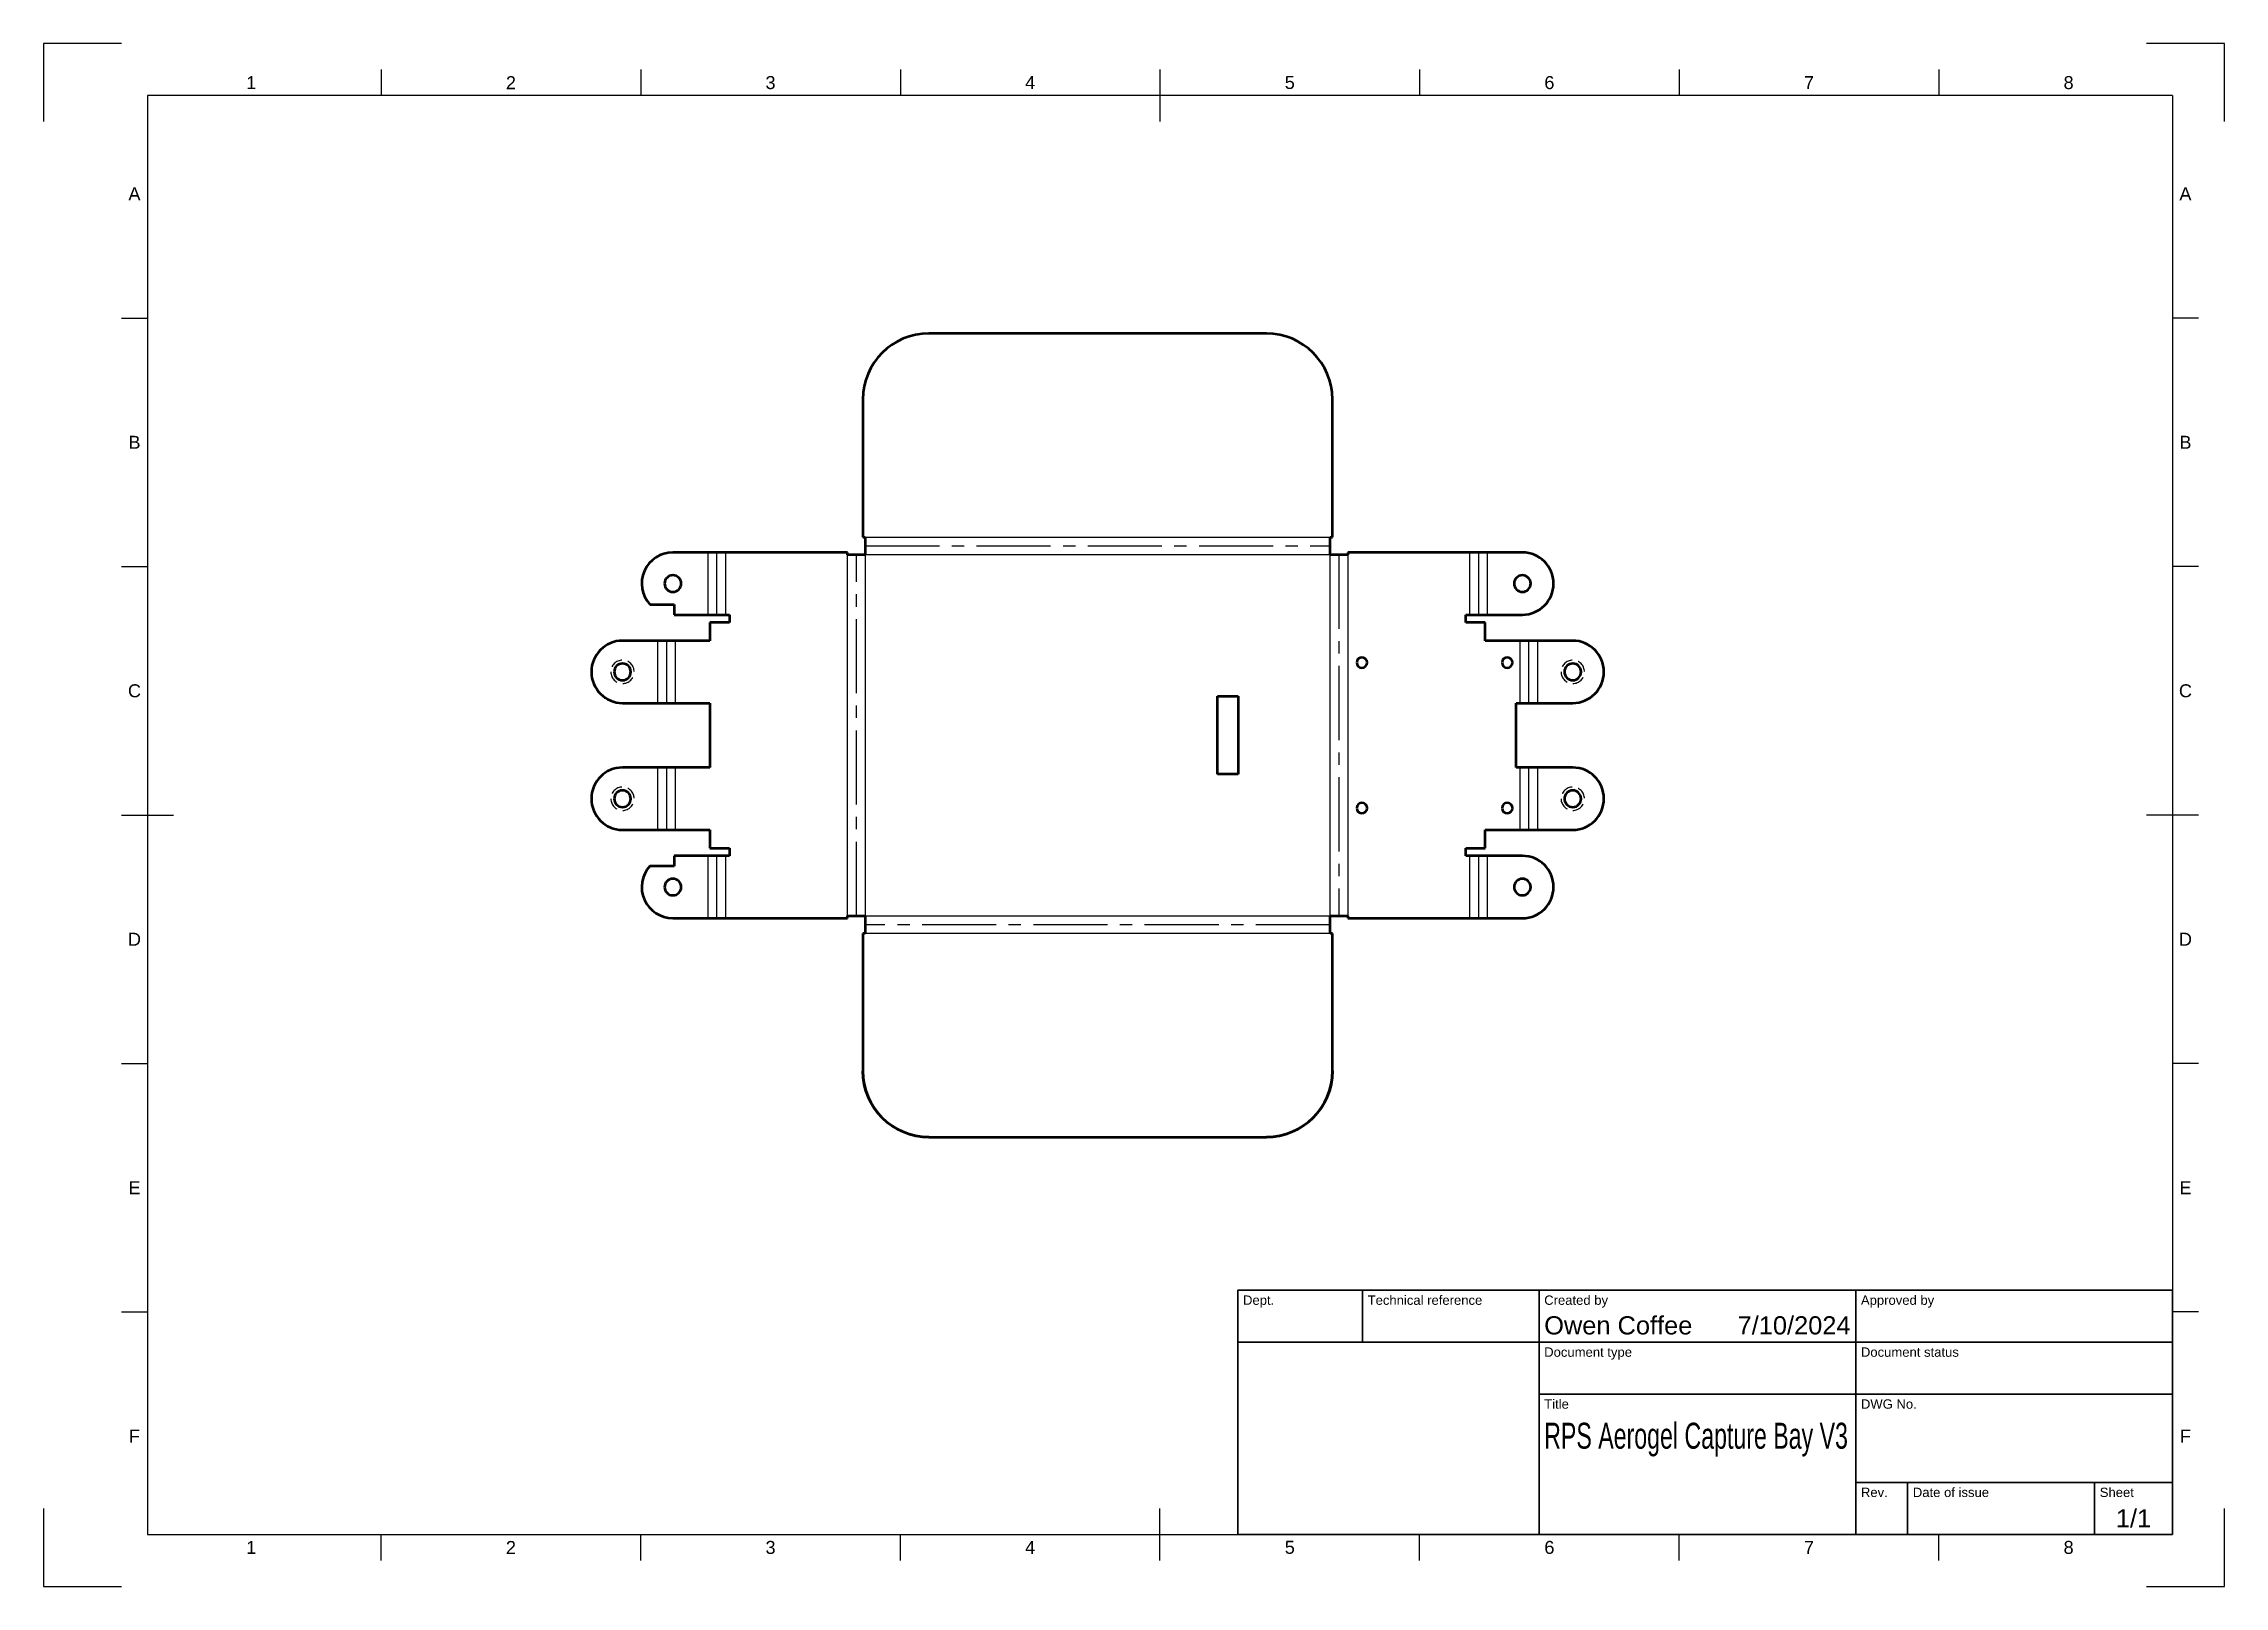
# Model space of a CAD drawing. Header units: millimetres. Extents: x 0 to 420, y 0 to 297.
import ezdxf
from ezdxf.enums import TextEntityAlignment as Align

# ---------------------------------------------------------------- set-up
doc = ezdxf.new("R2010")
doc.units = ezdxf.units.MM
doc.header["$LTSCALE"] = 0.75
doc.linetypes.add('CENTER2', pattern=[28.575, 19.05, -3.175, 3.175, -3.175])
doc.linetypes.add('HIDDEN2', pattern=[4.7625, 3.175, -1.5875])
for name, color, linetype, lineweight in [('Bend Center', 7, 'CENTER2', 25), ('BORDER', 7, 'Continuous', 25), ('Hidden', 7, 'HIDDEN2', 25), ('TITLEBLOCK', 7, 'Continuous', 35), ('Visible', 7, 'Continuous', 50), ('Visible Narrow', 7, 'Continuous', 25)]:
    doc.layers.add(name, color=color, linetype=linetype, lineweight=lineweight)
doc.styles.add('FusionTitle', font='arial.ttf')

# ---------------------------------------------------------------- blocks, each defined once
blk = doc.blocks.new('ISO_A3_SHEET')
at = {"layer": 'BORDER'}
for p, q in [((65, 292), (65, 287)), ((115, 292), (115, 287)), ((165, 292), (165, 287)), ((215, 292), (215, 282)), ((265, 292), (265, 287)), ((315, 292), (315, 287)), ((365, 292), (365, 287)), ((410, 287), (20, 287)), ((20, 287), (20, 10)), ((410, 287), (410, 10)), ((15, 244.16666), (20, 244.16666)), ((415, 244.16666), (410, 244.16666)), ((15, 196.33333), (20, 196.33333)), ((415, 196.33333), (410, 196.33333)), ((15, 148.5), (25, 148.5)), ((415, 148.5), (405, 148.5)), ((15, 100.66667), (20, 100.66667)), ((415, 100.66667), (410, 100.66667)), ((15, 52.83334), (20, 52.83334)), ((415, 52.83334), (410, 52.83334)), ((215, 5), (215, 15)), ((20, 10), (410, 10)), ((65, 5), (65, 10)), ((115, 5), (115, 10)), ((165, 5), (165, 10)), ((265, 5), (265, 10)), ((315, 5), (315, 10)), ((365, 5), (365, 10))]:
    blk.add_line(p, q, dxfattribs=at)
at = {"layer": 'Defpoints'}
for p, q in [((15, 297), (0, 297)), ((0, 297), (0, 282)), ((420, 297), (405, 297)), ((420, 282), (420, 297)), ((0, 15), (0, 0)), ((420, 0), (420, 15)), ((0, 0), (15, 0)), ((405, 0), (420, 0))]:
    blk.add_line(p, q, dxfattribs=at)
at = {"layer": 'BORDER', "style": 'FusionTitle'}
for s, p in [('1', (40, 289.5)), ('2', (90, 289.5)), ('3', (140, 289.5)), ('4', (190, 289.5)), ('5', (240, 289.5)), ('6', (290, 289.5)), ('7', (340, 289.5)), ('8', (390, 289.5)), ('A', (17.5, 268.08333)), ('A', (412.5, 268.08333)), ('B', (17.5, 220.25)), ('B', (412.5, 220.25)), ('C', (17.5, 172.41667)), ('C', (412.5, 172.41667)), ('D', (17.5, 124.58334)), ('D', (412.5, 124.58334)), ('E', (17.5, 76.75001)), ('E', (412.5, 76.75001)), ('F', (17.5, 28.91668)), ('F', (412.5, 28.91668)), ('1', (40, 7.5)), ('2', (90, 7.5)), ('3', (140, 7.5)), ('4', (190, 7.5)), ('5', (240, 7.5)), ('6', (290, 7.5)), ('7', (340, 7.5)), ('8', (390, 7.5))]:
    blk.add_text(s, height=2.5, dxfattribs=at).set_placement(p, align=Align.MIDDLE)
blk = doc.blocks.new('ISO_TITLEBLOCK')
at = {"layer": 'TITLEBLOCK'}
for p, q in [((0, 47), (-180, 47)), ((-180, 47), (-180, 0)), ((-156, 37), (-156, 47)), ((-122, 0), (-122, 47)), ((-61, 0), (-61, 47)), ((0, 0), (0, 47)), ((-180, 37), (0, 37)), ((-122, 27), (0, 27)), ((-61, 10), (0, 10)), ((-51, 0), (-51, 10)), ((-15, 0), (-15, 10)), ((-180, 0), (0, 0))]:
    blk.add_line(p, q, dxfattribs=at)
at = {"layer": 'TITLEBLOCK', "style": 'FusionTitle'}
for s, p in [('Dept.', (-179, 46)), ('Technical reference', (-155, 46)), ('Created by', (-121, 46)), ('Approved by', (-60, 46)), ('Document type', (-121, 36)), ('Document status', (-60, 36)), ('Title', (-121, 26)), ('DWG No.', (-60, 26)), ('Rev.', (-60, 9)), ('Date of issue', (-50, 9)), ('Sheet', (-14, 9))]:
    blk.add_text(s, height=1.8, dxfattribs=at).set_placement(p, align=Align.TOP_LEFT)
for tag, height, p in [('DEPT', 3.5, (-179, 42)), ('TECHNICAL_REFERENCE', 3.5, (-155, 42)), ('CREATED_BY', 3.5, (-121, 42)), ('APPROVED_BY', 3.5, (-60, 42)), ('DOCUMENT_TYPE', 3.5, (-121, 32)), ('DOCUMENT_STATUS', 3.5, (-60, 32)), ('TITLE_1', 5, (-121, 21.5)), ('TITLE_2', 5, (-121, 14)), ('TITLE_3', 5, (-121, 6.5)), ('DATE_OF_ISSUE', 3.5, (-50, 5))]:
    blk.add_attdef(tag, text='', height=height, dxfattribs=at).set_placement(p, align=Align.TOP_LEFT)
for tag, p in [('CREATED_DATE', (-62, 42)), ('APPROVED_DATE', (-0.99, 42))]:
    blk.add_attdef(tag, text='', height=3.5, dxfattribs=at).set_placement(p, align=Align.TOP_RIGHT)
for tag, height, p in [('DRAWING_NUMBER', 5, (-30.5, 19.75)), ('REV', 3.5, (-56, 4.85)), ('SHEET', 3.5, (-7.5, 4.85))]:
    blk.add_attdef(tag, text='', height=height, dxfattribs=at).set_placement(p, align=Align.TOP_CENTER)

msp = doc.modelspace()

# ---------------------------------------------------------------- linework, layer by layer
at = {"layer": 'Bend Center'}
for p, q in [((129.638271, 187.0554), (129.638271, 199.0554)), ((156.531191, 129.076061), (156.531191, 198.616061)), ((158.227651, 200.312521), (247.767651, 200.312521)), ((249.464111, 198.616061), (249.464111, 129.076061)), ((276.357031, 199.0554), (276.357031, 187.0554)), ((119.938271, 182.0554), (119.938271, 170.0554)), ((286.057031, 170.0554), (286.057031, 182.0554)), ((119.938271, 157.636721), (119.938271, 145.636721)), ((286.057031, 145.636721), (286.057031, 157.636721)), ((129.638271, 128.636721), (129.638271, 140.636721)), ((276.357031, 140.636721), (276.357031, 128.636721)), ((247.767651, 127.3796), (158.227651, 127.3796))]:
    msp.add_line(p, q, dxfattribs=at)
at = {"layer": 'Hidden', "extrusion": (0, 0, -1)}
for centre in [(-111.491811, 176.0554), (-294.503491, 176.0554), (-111.491811, 151.636721), (-294.503491, 151.636721)]:
    msp.add_circle(centre, 2.25, dxfattribs=at)
at = {"layer": 'Visible'}
for p, q in [((235.506991, 241.208981), (170.488311, 241.208981)), ((157.788311, 228.508981), (157.788311, 202.008981)), ((248.206991, 202.008981), (248.206991, 228.508981)), ((157.788311, 202.008981), (158.227651, 202.008981)), ((158.227651, 202.008981), (158.227651, 198.616061)), ((247.767651, 202.008981), (248.206991, 202.008981)), ((247.767651, 198.616061), (247.767651, 202.008981)), ((154.834731, 199.0554), (121.191811, 199.0554)), ((154.834731, 198.616061), (154.834731, 199.0554)), ((158.227651, 198.616061), (154.834731, 198.616061)), ((251.160571, 198.616061), (247.767651, 198.616061)), ((251.160571, 199.0554), (251.160571, 198.616061)), ((284.803491, 199.0554), (251.160571, 199.0554)), ((116.753008, 189.018443), (121.420992, 189.018443)), ((121.420992, 189.018443), (121.420992, 187.0554)), ((121.420992, 187.0554), (132.084731, 187.0554)), ((128.334731, 185.5554), (128.334731, 182.0554)), ((132.084731, 185.5554), (128.334731, 185.5554)), ((132.084731, 187.0554), (132.084731, 185.5554)), ((273.910571, 187.0554), (284.803491, 187.0554)), ((273.910571, 185.5554), (273.910571, 187.0554)), ((277.660571, 185.5554), (273.910571, 185.5554)), ((277.660571, 182.0554), (277.660571, 185.5554)), ((128.334731, 182.0554), (111.491811, 182.0554)), ((294.503491, 182.0554), (277.660571, 182.0554)), ((111.491811, 170.0554), (128.334731, 170.0554)), ((128.334731, 170.0554), (128.334731, 157.636721)), ((226.067651, 171.346061), (230.067651, 171.346061)), ((226.067651, 156.346061), (226.067651, 171.346061)), ((230.067651, 171.346061), (230.067651, 156.346061)), ((283.610571, 170.0554), (294.503491, 170.0554)), ((283.610571, 157.636721), (283.610571, 170.0554)), ((128.334731, 157.636721), (111.491811, 157.636721)), ((230.067651, 156.346061), (226.067651, 156.346061)), ((294.503491, 157.636721), (283.610571, 157.636721)), ((111.491811, 145.636721), (128.334731, 145.636721)), ((128.334731, 145.636721), (128.334731, 142.136721)), ((277.660571, 145.636721), (294.503491, 145.636721)), ((277.660571, 142.136721), (277.660571, 145.636721)), ((121.420153, 138.645188), (116.727263, 138.645188)), ((121.420153, 140.636721), (121.420153, 138.645188)), ((132.084731, 140.636721), (121.420153, 140.636721)), ((128.334731, 142.136721), (132.084731, 142.136721)), ((132.084731, 142.136721), (132.084731, 140.636721)), ((273.910571, 142.136721), (277.660571, 142.136721)), ((273.910571, 140.636721), (273.910571, 142.136721)), ((284.803491, 140.636721), (273.910571, 140.636721)), ((121.191811, 128.636721), (154.834731, 128.636721)), ((154.834731, 129.076061), (158.227651, 129.076061)), ((154.834731, 128.636721), (154.834731, 129.076061)), ((158.227651, 129.076061), (158.227651, 125.68314)), ((247.767651, 129.076061), (251.160571, 129.076061)), ((247.767651, 125.68314), (247.767651, 129.076061)), ((251.160571, 129.076061), (251.160571, 128.636721)), ((251.160571, 128.636721), (284.803491, 128.636721)), ((157.788311, 125.68314), (157.788311, 99.23314)), ((158.227651, 125.68314), (157.788311, 125.68314)), ((248.206991, 125.68314), (247.767651, 125.68314)), ((248.206991, 99.23314), (248.206991, 125.68314)), ((157.788311, 99.23314), (157.788311, 99.18314)), ((248.206991, 99.23314), (248.206991, 99.18314)), ((170.488311, 86.48314), (170.538311, 86.48314)), ((170.538311, 86.48314), (235.456991, 86.48314)), ((235.456991, 86.48314), (235.506991, 86.48314))]:
    msp.add_line(p, q, dxfattribs=at)
at = {"layer": 'Visible', "extrusion": (0, 0, -1)}
for centre, radius in [((-121.191811, 193.0554), 1.6), ((-284.803491, 193.0554), 1.6), ((-111.491811, 176.0554), 1.6), ((-253.890571, 177.846061), 1), ((-281.890571, 177.846061), 1), ((-294.503491, 176.0554), 1.6), ((-111.491811, 151.636721), 1.6), ((-294.503491, 151.636721), 1.6), ((-253.890571, 149.846061), 1), ((-281.890571, 149.846061), 1), ((-121.191811, 134.636721), 1.6), ((-284.803491, 134.636721), 1.6)]:
    msp.add_circle(centre, radius, dxfattribs=at)
at = {"layer": 'Visible'}
for centre, radius, start, end in [((170.488311, 228.508981), 12.7, 90, 180), ((235.506991, 228.508981), 12.7, 0, 90), ((121.191811, 193.0554), 6, 90, 222.285576), ((284.803491, 193.0554), 6, 270, 90), ((111.491811, 176.0554), 6, 90, 270), ((294.503491, 176.0554), 6, 270, 90), ((111.491811, 151.636721), 6, 90, 270), ((294.503491, 151.636721), 6, 270, 90), ((121.191811, 134.636721), 6, 138.081115, 270), ((284.803491, 134.636721), 6, 270, 90), ((170.538311, 99.23314), 12.75, 180, 270), ((235.456991, 99.23314), 12.75, 270, 0)]:
    msp.add_arc(centre, radius, start, end, dxfattribs=at)
at = {"layer": 'Visible', "extrusion": (0, 0, -1)}
for centre, start, end in [((-170.488311, 99.18314), 270, 0), ((-235.506991, 99.18314), 180, 270)]:
    msp.add_arc(centre, 12.7, start, end, dxfattribs=at)
at = {"layer": 'Visible Narrow'}
for p, q in [((158.227651, 202.008981), (247.767651, 202.008981)), ((127.941811, 199.0554), (127.941811, 187.0554)), ((131.334731, 199.0554), (131.334731, 187.0554)), ((154.834731, 129.076061), (154.834731, 198.616061)), ((247.767651, 198.616061), (158.227651, 198.616061)), ((158.227651, 198.616061), (158.227651, 129.076061)), ((247.767651, 129.076061), (247.767651, 198.616061)), ((251.160571, 198.616061), (251.160571, 129.076061)), ((274.660571, 187.0554), (274.660571, 199.0554)), ((278.053491, 187.0554), (278.053491, 199.0554)), ((118.241811, 182.0554), (118.241811, 170.0554)), ((121.634731, 182.0554), (121.634731, 170.0554)), ((284.360571, 170.0554), (284.360571, 182.0554)), ((287.753491, 170.0554), (287.753491, 182.0554)), ((118.241811, 157.636721), (118.241811, 145.636721)), ((121.634731, 157.636721), (121.634731, 145.636721)), ((284.360571, 145.636721), (284.360571, 157.636721)), ((287.753491, 145.636721), (287.753491, 157.636721)), ((127.941811, 140.636721), (127.941811, 128.636721)), ((131.334731, 140.636721), (131.334731, 128.636721)), ((274.660571, 128.636721), (274.660571, 140.636721)), ((278.053491, 128.636721), (278.053491, 140.636721)), ((158.227651, 129.076061), (247.767651, 129.076061)), ((247.767651, 125.68314), (158.227651, 125.68314))]:
    msp.add_line(p, q, dxfattribs=at)

# ---------------------------------------------------------------- block references
at = {"layer": 'BORDER'}
msp.add_blockref('ISO_A3_SHEET', (0, 0), dxfattribs=at)
at = {"layer": 'TITLEBLOCK'}
ref = msp.add_blockref('ISO_TITLEBLOCK', (410, 10), dxfattribs=at)
ref.add_attrib('CREATED_DATE', '7/10/2024', dxfattribs={"height": 3.5, "style": 'FusionTitle'}).set_placement((348, 52), align=Align.TOP_RIGHT)
ref.add_attrib('SHEET', '1/1', dxfattribs={"height": 3.5, "style": 'FusionTitle'}).set_placement((402.5, 14.85), align=Align.TOP_CENTER)
ref.add_attrib('TITLE_1', 'RPS Aerogel Capture Bay V3', dxfattribs={"height": 5, "style": 'FusionTitle', "width": 0.638479}).set_placement((289, 31.5), align=Align.TOP_LEFT)
ref.add_attrib('CREATED_BY', 'Owen Coffee', dxfattribs={"height": 3.5, "style": 'FusionTitle'}).set_placement((289, 52), align=Align.TOP_LEFT)

doc.saveas('drawing.dxf')
